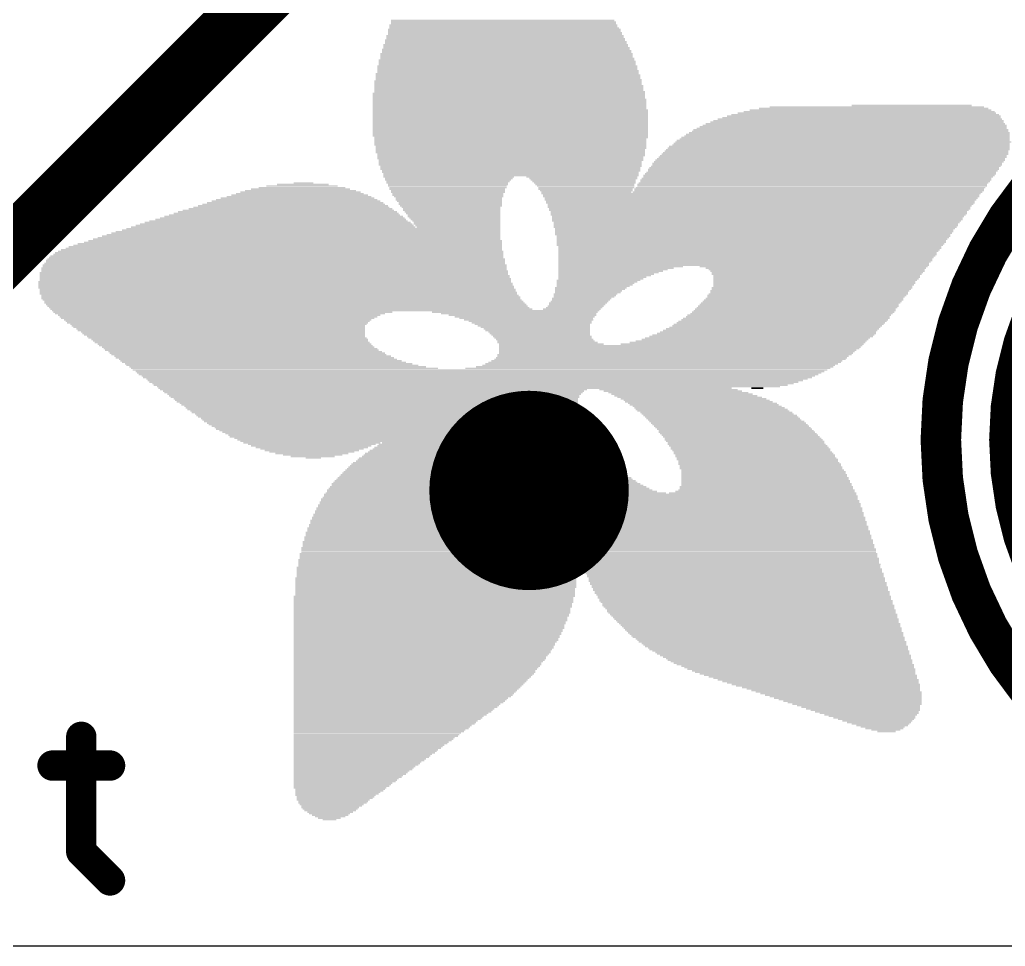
# Model space of a CAD drawing. Extents: x -0.1 to 38.3, y -0.1 to 25.5.
# Drawn here: x 28.943 to 33.883, y 0 to 4.647 of the extents above; entities that cross this region are included whole.
import ezdxf

# ---------------------------------------------------------------- set-up
doc = ezdxf.new("R2010")
doc.units = 0
for name, color, linetype in [('1', 12, 'CONTINUOUS'), ('16', 132, 'CONTINUOUS'), ('17', 110, 'CONTINUOUS'), ('20', 53, 'CONTINUOUS'), ('21', 40, 'CONTINUOUS'), ('22', 6, 'CONTINUOUS'), ('23', 53, 'CONTINUOUS')]:
    doc.layers.add(name, color=color, linetype=linetype)

# ---------------------------------------------------------------- blocks, each defined once
blk = doc.blocks.new('PIE')
at = {"const_width": 0.5}
blk.add_lwpolyline([(0, -0.25, 1), (0, 0.25, 1), (0, -0.25)], format="xyb", dxfattribs=at)
blk = doc.blocks.new('RECT')
blk.add_solid([(-0.5, -0.5), (0.5, -0.5), (-0.5, 0.5), (0.5, 0.5)])
blk = doc.blocks.new('ROUNDP')
at = {"const_width": 0.5}
blk.add_lwpolyline([(0, -0.25, 1), (0, 0.25, 1), (0, -0.25)], format="xyb", dxfattribs=at)

msp = doc.modelspace()

# ---------------------------------------------------------------- linework, layer by layer
at = {"layer": '16', "const_width": 0.3048}
msp.add_lwpolyline([(31.877, 6.477), (27.94, 2.54)], dxfattribs=at)
at = {"layer": '20'}
msp.add_line((35.56, 0), (2.54, 0), dxfattribs=at)
at = {"layer": '21'}
for points, const_width in [([(35.56, 0.54, 1), (35.56, 4.54, 1), (35.56, 0.54)], 0.2032), ([(29.2898, 1.0505, 1), (29.2136, 1.0505)], 0.0762), ([(29.1076, 0.9445, 1), (29.1076, 0.8683)], 0.0762), ([(29.3958, 0.8683, 1), (29.3958, 0.9445)], 0.0762), ([(29.2786, 0.5012, 1), (29.2248, 0.4473)], 0.0762), ([(29.2136, 0.4743, 1), (29.2898, 0.4743)], 0.0762), ([(29.3688, 0.3033, 1), (29.4227, 0.3571)], 0.0762)]:
    msp.add_lwpolyline(points, format="xyb", dxfattribs=dict(at, const_width=const_width))
at = {"layer": '21', "const_width": 0.1524}
for points in [[(29.2517, 1.0505), (29.2517, 0.4743)], [(29.1076, 0.9064), (29.3958, 0.9064)], [(29.2517, 0.4743), (29.3958, 0.3302)]]:
    msp.add_lwpolyline(points, dxfattribs=at)
at = {"layer": '23'}
msp.add_point((31.496, 2.286), dxfattribs=at)

# ---------------------------------------------------------------- block references
at = {"layer": '1'}
msp.add_blockref('PIE', (31.496, 2.286), dxfattribs=at)
at = {"layer": '17', "xscale": 3.516, "yscale": 3.516}
msp.add_blockref('ROUNDP', (35.56, 2.54), dxfattribs=at)
msp.add_blockref('ROUNDP', (35.56, 2.54), dxfattribs=at)
at = {"layer": '22', "rotation": 180}
for p, xscale, yscale in [((31.3639, 4.6431), 1.1202, 0.0076), ((31.3716, 4.5974), 1.1659, 0.0076), ((31.3677, 4.6203), 1.143, 0.0076), ((31.3677, 4.6127), 1.143, 0.0077), ((31.3715, 4.605), 1.1506, 0.0076), ((31.3677, 4.6355), 1.1278, 0.0076), ((31.3677, 4.6279), 1.1278, 0.0076), ((31.3754, 4.5441), 1.2039, 0.0076), ((31.3754, 4.5669), 1.1887, 0.0076), ((31.3754, 4.5593), 1.1887, 0.0076), ((31.3792, 4.5517), 1.1963, 0.0076), ((31.3716, 4.5898), 1.1659, 0.0076), ((31.3754, 4.5822), 1.1735, 0.0076), ((31.3754, 4.5746), 1.1735, 0.0077), ((31.3792, 4.4984), 1.2421, 0.0077), ((31.3792, 4.5212), 1.2269, 0.0076), ((31.3792, 4.5136), 1.2269, 0.0076), ((31.383, 4.506), 1.2345, 0.0076), ((31.3792, 4.5365), 1.2115, 0.0077), ((31.3792, 4.5288), 1.2115, 0.0076), ((31.383, 4.445), 1.2801, 0.0076), ((31.383, 4.4755), 1.2649, 0.0076), ((31.383, 4.4679), 1.2649, 0.0076), ((31.383, 4.4603), 1.2649, 0.0077), ((31.3868, 4.4526), 1.2725, 0.0076), ((31.383, 4.4907), 1.2497, 0.0076), ((31.383, 4.4831), 1.2497, 0.0076), ((31.3868, 4.4145), 1.303, 0.0076), ((31.3868, 4.4069), 1.303, 0.0076), ((31.3868, 4.3993), 1.303, 0.0076), ((31.3868, 4.4374), 1.2878, 0.0076), ((31.3868, 4.4298), 1.2878, 0.0076), ((31.3868, 4.4222), 1.2878, 0.0077), ((31.3868, 4.3764), 1.3183, 0.0076), ((31.3906, 4.3688), 1.3259, 0.0076), ((31.3906, 4.3612), 1.3259, 0.0076), ((31.3906, 4.3536), 1.3259, 0.0076), ((31.3944, 4.346), 1.3335, 0.0077), ((31.3906, 4.3917), 1.3106, 0.0076), ((31.3906, 4.3841), 1.3106, 0.0077), ((31.3944, 4.3155), 1.3488, 0.0076), ((31.3944, 4.3079), 1.3488, 0.0077), ((31.3944, 4.3002), 1.3488, 0.0076), ((31.3906, 4.3383), 1.3411, 0.0076), ((31.3906, 4.3307), 1.3411, 0.0076), ((31.3906, 4.3231), 1.3411, 0.0076), ((31.3944, 4.2774), 1.364, 0.0076), ((31.3944, 4.2698), 1.364, 0.0077), ((31.3944, 4.2621), 1.364, 0.0076), ((31.3944, 4.2545), 1.364, 0.0076), ((31.3982, 4.2469), 1.3716, 0.0076), ((31.3944, 4.2926), 1.3488, 0.0076), ((31.3982, 4.285), 1.3564, 0.0076), ((31.3982, 4.2393), 1.3716, 0.0076), ((31.3982, 4.2317), 1.3716, 0.0077), ((31.3982, 4.224), 1.3716, 0.0076), ((31.3982, 4.2164), 1.3716, 0.0076), ((31.3982, 4.2088), 1.3716, 0.0076), ((31.3982, 4.2012), 1.3716, 0.0076), ((33.2232, 4.2012), 1.1506, 0.0076), ((33.2384, 4.2088), 1.0744, 0.0076), ((33.4137, 4.2164), 0.602, 0.0076), ((31.402, 4.1936), 1.3792, 0.0077), ((31.402, 4.1859), 1.3792, 0.0076), ((31.402, 4.1783), 1.3792, 0.0076), ((31.402, 4.1707), 1.3792, 0.0076), ((31.402, 4.1631), 1.3792, 0.0076), ((31.402, 4.1555), 1.3792, 0.0077), ((31.402, 4.1478), 1.3792, 0.0076), ((33.1546, 4.1478), 1.425, 0.0076), ((33.1623, 4.1555), 1.3945, 0.0077), ((33.1737, 4.1631), 1.3716, 0.0076), ((33.1812, 4.1707), 1.3411, 0.0076), ((33.1889, 4.1783), 1.2954, 0.0076), ((33.2004, 4.1859), 1.2573, 0.0076), ((33.208, 4.1936), 1.2115, 0.0077), ((31.402, 4.1402), 1.3792, 0.0076), ((31.402, 4.1326), 1.3792, 0.0076), ((31.402, 4.125), 1.3792, 0.0076), ((31.402, 4.1174), 1.3792, 0.0077), ((31.402, 4.1097), 1.3792, 0.0076), ((31.402, 4.1021), 1.3792, 0.0076), ((33.1127, 4.1021), 1.5544, 0.0076), ((33.1203, 4.1097), 1.5392, 0.0076), ((33.1279, 4.1174), 1.524, 0.0077), ((33.1318, 4.125), 1.5011, 0.0076), ((33.1394, 4.1326), 1.4707, 0.0076), ((33.147, 4.1402), 1.4554, 0.0076), ((31.402, 4.0945), 1.3792, 0.0076), ((31.402, 4.0869), 1.3792, 0.0076), ((31.402, 4.0793), 1.3792, 0.0077), ((31.402, 4.0716), 1.3792, 0.0076), ((31.402, 4.064), 1.3792, 0.0076), ((31.4058, 4.0564), 1.3716, 0.0076), ((31.402, 4.0488), 1.364, 0.0076), ((33.0784, 4.0488), 1.6536, 0.0076), ((33.0823, 4.0564), 1.6459, 0.0076), ((33.0898, 4.064), 1.6307, 0.0076), ((33.0937, 4.0716), 1.6231, 0.0076), ((33.1013, 4.0793), 1.6078, 0.0077), ((33.1051, 4.0869), 1.585, 0.0076), ((33.1089, 4.0945), 1.5774, 0.0076), ((31.402, 4.0412), 1.364, 0.0077), ((31.402, 4.0335), 1.364, 0.0076), ((31.402, 4.0259), 1.364, 0.0076), ((31.402, 4.0183), 1.364, 0.0076), ((31.4058, 4.0107), 1.3564, 0.0076), ((31.4058, 4.003), 1.3564, 0.0077), ((33.048, 4.003), 1.7145, 0.0077), ((33.0517, 4.0107), 1.7069, 0.0076), ((33.0594, 4.0183), 1.6917, 0.0076), ((33.0632, 4.0259), 1.684, 0.0076), ((33.0708, 4.0335), 1.684, 0.0076), ((33.0708, 4.0412), 1.6688, 0.0077), ((31.402, 3.9954), 1.3488, 0.0076), ((31.402, 3.9878), 1.3488, 0.0076), ((31.402, 3.9802), 1.3488, 0.0076), ((31.4059, 3.9726), 1.3411, 0.0076), ((31.4059, 3.9649), 1.3411, 0.0077), ((31.4021, 3.9573), 1.3335, 0.0076), ((31.4021, 3.9497), 1.3335, 0.0076), ((33.0098, 3.9497), 1.745, 0.0076), ((33.0175, 3.9573), 1.7449, 0.0076), ((33.0213, 3.9649), 1.7373, 0.0077), ((33.0289, 3.9726), 1.7374, 0.0076), ((33.0327, 3.9802), 1.7298, 0.0076), ((33.0365, 3.9878), 1.7222, 0.0076), ((33.0442, 3.9954), 1.7221, 0.0076), ((31.402, 3.9345), 1.3182, 0.0076), ((31.402, 3.9269), 1.3182, 0.0077), ((31.402, 3.9192), 1.3182, 0.0076), ((31.4059, 3.9421), 1.3259, 0.0076), ((31.4058, 3.9116), 1.3106, 0.0076), ((31.402, 3.904), 1.303, 0.0076), ((32.9755, 3.904), 1.7526, 0.0076), ((32.9832, 3.9116), 1.7526, 0.0076), ((32.9908, 3.9269), 1.7526, 0.0077), ((32.9908, 3.9192), 1.7526, 0.0076), ((32.9984, 3.9345), 1.7526, 0.0076), ((33.006, 3.9421), 1.7526, 0.0076), ((31.402, 3.8964), 1.303, 0.0076), ((31.4058, 3.8888), 1.2954, 0.0077), ((31.402, 3.8811), 1.2878, 0.0076), ((31.4058, 3.8735), 1.2802, 0.0076), ((31.4058, 3.8659), 1.2802, 0.0076), ((31.0934, 3.8583), 0.6554, 0.0076), ((31.0934, 3.8507), 0.64, 0.0077), ((31.7602, 3.8583), 0.5563, 0.0076), ((31.7678, 3.8507), 0.541, 0.0077), ((32.9374, 3.8507), 1.7526, 0.0077), ((32.9489, 3.8659), 1.7602, 0.0076), ((32.9451, 3.8583), 1.7526, 0.0076), ((32.9565, 3.8735), 1.7602, 0.0076), ((32.9603, 3.8811), 1.7526, 0.0076), ((32.9717, 3.8964), 1.7602, 0.0076), ((32.9679, 3.8888), 1.7526, 0.0077), ((30.3581, 3.8049), 0.4343, 0.0076), ((30.3581, 3.8126), 0.3581, 0.0077), ((30.3619, 3.8202), 0.2591, 0.0076), ((30.3657, 3.8278), 0.099, 0.0076), ((31.0896, 3.843), 0.6324, 0.0076), ((31.0896, 3.8354), 0.6172, 0.0076), ((31.0858, 3.8278), 0.6096, 0.0076), ((31.0896, 3.8202), 0.602, 0.0076), ((31.0858, 3.8126), 0.5944, 0.0077), ((31.0896, 3.8049), 0.5868, 0.0076), ((31.7678, 3.843), 0.5258, 0.0076), ((31.7716, 3.8354), 0.5182, 0.0076), ((31.7754, 3.8278), 0.5106, 0.0076), ((31.7754, 3.8202), 0.4953, 0.0076), ((31.7792, 3.8126), 0.4876, 0.0077), ((31.783, 3.8049), 0.48, 0.0076), ((32.907, 3.8049), 1.7526, 0.0076), ((32.9146, 3.8202), 1.7526, 0.0076), ((32.9146, 3.8126), 1.7526, 0.0077), ((32.9222, 3.8278), 1.7526, 0.0076), ((32.9336, 3.843), 1.7602, 0.0076), ((32.9298, 3.8354), 1.7526, 0.0076), ((30.3352, 3.7516), 0.7696, 0.0076), ((30.3429, 3.7592), 0.7239, 0.0076), ((30.3466, 3.7668), 0.6858, 0.0076), ((30.3467, 3.7745), 0.6401, 0.0077), ((30.3505, 3.7821), 0.6019, 0.0076), ((30.3505, 3.7897), 0.5563, 0.0076), ((30.3505, 3.7973), 0.4953, 0.0076), ((31.0858, 3.7973), 0.5791, 0.0076), ((31.0896, 3.7897), 0.5715, 0.0076), ((31.0896, 3.7821), 0.5715, 0.0076), ((31.0896, 3.7745), 0.5562, 0.0077), ((31.0896, 3.7668), 0.5562, 0.0076), ((31.0934, 3.7592), 0.5486, 0.0076), ((31.0934, 3.7516), 0.5334, 0.0076), ((31.7792, 3.7973), 0.4724, 0.0076), ((31.783, 3.7897), 0.4648, 0.0076), ((31.783, 3.7821), 0.4496, 0.0076), ((32.6593, 3.7745), 2.2022, 0.0077), ((32.6593, 3.7668), 2.187, 0.0076), ((32.6593, 3.7592), 2.187, 0.0076), ((32.6594, 3.7516), 2.1717, 0.0076), ((32.8917, 3.7821), 1.7526, 0.0076), ((32.8993, 3.7973), 1.7526, 0.0076), ((32.8993, 3.7897), 1.7526, 0.0076), ((30.3047, 3.7059), 0.983, 0.0076), ((30.3124, 3.7135), 0.9525, 0.0076), ((30.3162, 3.7211), 0.9144, 0.0076), ((30.3238, 3.7287), 0.8839, 0.0076), ((30.3276, 3.7364), 0.8458, 0.0077), ((30.3314, 3.744), 0.8078, 0.0076), ((31.0934, 3.744), 0.5334, 0.0076), ((31.0972, 3.7364), 0.5258, 0.0077), ((31.101, 3.7287), 0.5182, 0.0076), ((31.101, 3.7211), 0.5182, 0.0076), ((31.1049, 3.7135), 0.5105, 0.0076), ((31.1049, 3.7059), 0.4953, 0.0076), ((32.6555, 3.744), 2.164, 0.0076), ((32.6555, 3.7364), 2.1488, 0.0077), ((32.6555, 3.7287), 2.1488, 0.0076), ((32.6555, 3.7211), 2.1336, 0.0076), ((32.6517, 3.7135), 2.126, 0.0076), ((32.6479, 3.7059), 2.1184, 0.0076), ((30.259, 3.6525), 1.2268, 0.0076), ((30.2667, 3.6602), 1.1963, 0.0077), ((30.2705, 3.6678), 1.1583, 0.0076), ((30.2781, 3.6754), 1.1277, 0.0076), ((30.2857, 3.683), 1.0973, 0.0076), ((30.2895, 3.6906), 1.0592, 0.0076), ((30.301, 3.6983), 1.0211, 0.0077), ((31.1087, 3.6983), 0.4877, 0.0077), ((31.1087, 3.6906), 0.4877, 0.0076), ((31.1125, 3.683), 0.4801, 0.0076), ((31.1163, 3.6754), 0.4725, 0.0076), ((31.1201, 3.6678), 0.4648, 0.0076), ((31.1201, 3.6602), 0.4648, 0.0077), ((31.1239, 3.6525), 0.4572, 0.0076), ((32.6478, 3.6906), 2.1031, 0.0076), ((32.6517, 3.6983), 2.1108, 0.0077), ((32.6478, 3.683), 2.0879, 0.0076), ((32.6478, 3.6754), 2.0879, 0.0076), ((32.6441, 3.6678), 2.0803, 0.0076), ((32.6441, 3.6602), 2.065, 0.0077), ((32.6403, 3.6525), 2.0574, 0.0076), ((30.2133, 3.6068), 1.425, 0.0076), ((30.2209, 3.6144), 1.3944, 0.0076), ((30.2285, 3.6221), 1.364, 0.0077), ((30.2362, 3.6297), 1.3335, 0.0076), ((30.24, 3.6373), 1.2954, 0.0076), ((30.2514, 3.6449), 1.2573, 0.0076), ((31.1277, 3.6449), 0.4496, 0.0076), ((31.1315, 3.6373), 0.442, 0.0076), ((31.1353, 3.6297), 0.4344, 0.0076), ((31.1353, 3.6221), 0.4344, 0.0077), ((31.1392, 3.6144), 0.4267, 0.0076), ((31.143, 3.6068), 0.4191, 0.0076), ((32.6403, 3.6449), 2.0574, 0.0076), ((32.6365, 3.6373), 2.0497, 0.0076), ((32.6326, 3.6221), 2.0269, 0.0077), ((32.6326, 3.6144), 2.0269, 0.0076), ((32.6288, 3.6068), 2.0193, 0.0076), ((32.6365, 3.6297), 2.0345, 0.0076), ((30.3429, 3.5535), 2.0193, 0.0076), ((30.3543, 3.5611), 1.9965, 0.0076), ((30.3657, 3.5687), 1.9736, 0.0076), ((30.3772, 3.5763), 1.9507, 0.0076), ((30.3886, 3.584), 1.9279, 0.0077), ((30.4038, 3.5916), 1.8974, 0.0076), ((30.4153, 3.5992), 1.8745, 0.0076), ((32.6288, 3.5992), 2.0041, 0.0076), ((32.625, 3.5916), 1.9964, 0.0076), ((32.625, 3.584), 1.9964, 0.0077), ((32.6212, 3.5763), 1.9888, 0.0076), ((32.6174, 3.5687), 1.9812, 0.0076), ((32.6212, 3.5611), 1.9736, 0.0076), ((32.6174, 3.5535), 1.966, 0.0076), ((30.2743, 3.5078), 2.1717, 0.0077), ((30.2857, 3.5154), 2.1488, 0.0076), ((30.2971, 3.523), 2.126, 0.0076), ((30.3124, 3.5306), 2.0955, 0.0076), ((30.3238, 3.5382), 2.0726, 0.0076), ((30.3314, 3.5459), 2.0422, 0.0077), ((32.6097, 3.5382), 1.9507, 0.0076), ((32.6097, 3.5306), 1.9507, 0.0076), ((32.6059, 3.523), 1.9431, 0.0076), ((32.6136, 3.5459), 1.9584, 0.0077), ((32.6022, 3.5154), 1.9355, 0.0076), ((32.6022, 3.5078), 1.9203, 0.0077), ((30.2285, 3.4544), 2.2784, 0.0076), ((30.2324, 3.462), 2.2707, 0.0076), ((30.24, 3.4697), 2.2555, 0.0077), ((30.2438, 3.4773), 2.2479, 0.0076), ((30.2514, 3.4849), 2.2326, 0.0076), ((30.2552, 3.4925), 2.2098, 0.0076), ((30.2667, 3.5001), 2.1869, 0.0076), ((32.5984, 3.4925), 1.9127, 0.0076), ((32.5945, 3.4849), 1.905, 0.0076), ((32.5907, 3.4773), 1.8974, 0.0076), ((32.5907, 3.4697), 1.8974, 0.0077), ((32.5869, 3.462), 1.8898, 0.0076), ((32.5831, 3.4544), 1.8822, 0.0076), ((32.6022, 3.5001), 1.9203, 0.0076), ((30.221, 3.4163), 2.3241, 0.0076), ((30.221, 3.4087), 2.3241, 0.0076), ((30.2209, 3.4239), 2.3088, 0.0076), ((30.2247, 3.4392), 2.3012, 0.0076), ((30.2247, 3.4316), 2.3012, 0.0077), ((30.2285, 3.4468), 2.2936, 0.0076), ((32.5716, 3.4239), 1.8593, 0.0076), ((32.5716, 3.4163), 1.8593, 0.0076), ((32.5793, 3.4468), 1.8746, 0.0076), ((32.5793, 3.4392), 1.8746, 0.0076), ((32.5755, 3.4316), 1.8669, 0.0077), ((31.9545, 3.4087), 0.6249, 0.0076), ((32.9222, 3.4087), 1.143, 0.0076), ((30.2171, 3.3782), 2.347, 0.0076), ((30.2171, 3.3706), 2.347, 0.0076), ((30.2209, 3.363), 2.3546, 0.0076), ((30.2209, 3.3554), 2.3546, 0.0077), ((30.2171, 3.4011), 2.3318, 0.0076), ((30.2171, 3.3935), 2.3318, 0.0077), ((30.2209, 3.3858), 2.3394, 0.0076), ((31.9316, 3.4011), 0.5792, 0.0076), ((31.9049, 3.3858), 0.5258, 0.0076), ((31.8935, 3.3782), 0.503, 0.0076), ((31.863, 3.3554), 0.442, 0.0077), ((31.9164, 3.3935), 0.5487, 0.0077), ((31.8821, 3.3706), 0.4801, 0.0076), ((31.8745, 3.363), 0.4649, 0.0076), ((32.9337, 3.4011), 1.1049, 0.0076), ((32.9374, 3.3935), 1.0821, 0.0077), ((32.9413, 3.3858), 1.0745, 0.0076), ((32.9374, 3.3706), 1.0515, 0.0076), ((32.9413, 3.3782), 1.0591, 0.0076), ((32.9374, 3.363), 1.0363, 0.0076), ((32.9374, 3.3554), 1.0363, 0.0077), ((30.2209, 3.3325), 2.3698, 0.0076), ((30.2247, 3.3249), 2.3774, 0.0076), ((30.2247, 3.3173), 2.3774, 0.0077), ((30.2286, 3.3096), 2.3851, 0.0076), ((30.2247, 3.3477), 2.3622, 0.0076), ((30.2247, 3.3401), 2.3622, 0.0076), ((31.8287, 3.3249), 0.3886, 0.0076), ((31.8249, 3.3173), 0.381, 0.0077), ((31.8173, 3.3096), 0.3658, 0.0076), ((31.844, 3.3401), 0.4191, 0.0076), ((31.8364, 3.3325), 0.4039, 0.0076), ((31.8554, 3.3477), 0.4268, 0.0076), ((32.926, 3.3325), 1.0134, 0.0076), ((32.926, 3.3249), 1.0134, 0.0076), ((32.9222, 3.3173), 1.0058, 0.0077), ((32.9184, 3.3096), 0.9982, 0.0076), ((32.9337, 3.3477), 1.0287, 0.0076), ((32.9299, 3.3401), 1.0211, 0.0076), ((30.2286, 3.302), 2.3851, 0.0076), ((30.2362, 3.2944), 2.3851, 0.0076), ((30.2362, 3.2868), 2.3851, 0.0076), ((30.24, 3.2792), 2.3927, 0.0077), ((30.24, 3.2715), 2.3927, 0.0076), ((30.2476, 3.2639), 2.3927, 0.0076), ((31.7792, 3.2715), 0.32, 0.0076), ((31.7754, 3.2639), 0.3124, 0.0076), ((31.8059, 3.302), 0.3581, 0.0076), ((31.8021, 3.2944), 0.3505, 0.0076), ((31.7945, 3.2868), 0.3353, 0.0076), ((31.7907, 3.2792), 0.3277, 0.0077), ((32.8879, 3.2639), 0.9982, 0.0076), ((32.8955, 3.2715), 0.9982, 0.0076), ((32.9032, 3.2868), 0.9983, 0.0076), ((32.8993, 3.2792), 0.9906, 0.0077), ((32.9146, 3.302), 1.0058, 0.0076), ((32.9108, 3.2944), 0.9982, 0.0076), ((30.2514, 3.2563), 2.4003, 0.0076), ((30.2514, 3.2487), 2.4003, 0.0076), ((30.2591, 3.241), 2.4003, 0.0077), ((30.2667, 3.2334), 2.4003, 0.0076), ((30.2705, 3.2258), 2.4079, 0.0076), ((30.2781, 3.2182), 2.4079, 0.0076), ((30.2857, 3.2106), 2.4079, 0.0076), ((31.7297, 3.2106), 0.2819, 0.0076), ((31.7411, 3.2258), 0.2896, 0.0076), ((31.7373, 3.2182), 0.282, 0.0076), ((31.7487, 3.2334), 0.2896, 0.0076), ((31.7602, 3.2487), 0.2971, 0.0076), ((31.7564, 3.241), 0.2895, 0.0077), ((31.7716, 3.2563), 0.3048, 0.0076), ((32.846, 3.2106), 1.0058, 0.0076), ((32.8498, 3.2182), 0.9982, 0.0076), ((32.8574, 3.2258), 0.9982, 0.0076), ((32.8651, 3.2334), 0.9983, 0.0076), ((32.8727, 3.241), 0.9982, 0.0077), ((32.8765, 3.2487), 0.9906, 0.0076), ((32.8841, 3.2563), 0.9906, 0.0076), ((30.2933, 3.2029), 2.408, 0.0077), ((30.3048, 3.1953), 2.4155, 0.0076), ((30.4762, 3.1877), 2.7432, 0.0076), ((29.9619, 3.1801), 1.6993, 0.0076), ((29.9466, 3.1725), 1.6536, 0.0076), ((29.9428, 3.1648), 1.6154, 0.0077), ((31.4249, 3.1801), 0.8306, 0.0076), ((31.4439, 3.1725), 0.7772, 0.0076), ((31.463, 3.1648), 0.7391, 0.0077), ((31.7106, 3.1953), 0.2896, 0.0076), ((31.7221, 3.2029), 0.2819, 0.0077), ((32.8002, 3.1648), 1.0211, 0.0077), ((32.8117, 3.1725), 1.0134, 0.0076), ((32.8194, 3.1801), 1.0135, 0.0076), ((32.827, 3.1877), 1.0135, 0.0076), ((32.8308, 3.1953), 1.0059, 0.0076), ((32.8384, 3.2029), 1.0058, 0.0077), ((29.939, 3.1572), 1.5926, 0.0076), ((29.9352, 3.1496), 1.5697, 0.0076), ((29.9352, 3.142), 1.5393, 0.0076), ((29.9352, 3.1344), 1.524, 0.0076), ((29.9352, 3.1268), 1.5087, 0.0077), ((29.939, 3.1191), 1.4859, 0.0076), ((29.939, 3.1115), 1.4707, 0.0076), ((31.4744, 3.1572), 0.701, 0.0076), ((31.482, 3.1496), 0.6706, 0.0076), ((31.4935, 3.142), 0.6477, 0.0076), ((31.5011, 3.1344), 0.6172, 0.0076), ((31.5087, 3.1268), 0.602, 0.0077), ((31.5125, 3.1191), 0.5792, 0.0076), ((31.5202, 3.1115), 0.5639, 0.0076), ((32.7393, 3.1115), 1.0516, 0.0076), ((32.7469, 3.1191), 1.0515, 0.0076), ((32.7584, 3.1268), 1.0439, 0.0077), ((32.766, 3.1344), 1.044, 0.0076), ((32.7775, 3.142), 1.0363, 0.0076), ((32.785, 3.1496), 1.0363, 0.0076), ((32.7927, 3.1572), 1.0211, 0.0076), ((29.9428, 3.1039), 1.463, 0.0076), ((29.9504, 3.0963), 1.4478, 0.0076), ((29.9542, 3.0887), 1.4402, 0.0077), ((29.9619, 3.081), 1.4249, 0.0076), ((29.9657, 3.0734), 1.4173, 0.0076), ((29.9695, 3.0658), 1.4097, 0.0076), ((31.5278, 3.1039), 0.5487, 0.0076), ((31.5354, 3.0963), 0.5334, 0.0076), ((31.5392, 3.0887), 0.5258, 0.0077), ((31.5468, 3.081), 0.5106, 0.0076), ((31.5506, 3.0734), 0.503, 0.0076), ((31.5545, 3.0658), 0.4953, 0.0076), ((32.6707, 3.0658), 1.1125, 0.0076), ((32.6859, 3.0734), 1.0973, 0.0076), ((32.6936, 3.081), 1.082, 0.0076), ((32.705, 3.0887), 1.0744, 0.0077), ((32.7165, 3.0963), 1.0668, 0.0076), ((32.7279, 3.1039), 1.0592, 0.0076), ((29.9771, 3.0582), 1.3945, 0.0076), ((29.9847, 3.0506), 1.3944, 0.0077), ((29.9961, 3.0429), 1.3868, 0.0076), ((29.9999, 3.0353), 1.3792, 0.0076), ((30.0076, 3.0277), 1.3793, 0.0076), ((30.019, 3.0201), 1.3716, 0.0076), ((30.0266, 3.0125), 1.3716, 0.0077), ((31.5621, 3.0582), 0.4953, 0.0076), ((31.5659, 3.0506), 0.4877, 0.0077), ((31.5735, 3.0429), 0.4877, 0.0076), ((31.5887, 3.0277), 0.503, 0.0076), ((31.5811, 3.0353), 0.4877, 0.0076), ((32.2555, 3.0125), 1.8211, 0.0077), ((31.6078, 3.0201), 0.5257, 0.0076), ((32.5641, 3.0201), 1.2192, 0.0076), ((32.5907, 3.0277), 1.1811, 0.0076), ((32.6098, 3.0353), 1.1582, 0.0076), ((32.6288, 3.0429), 1.1354, 0.0076), ((32.6403, 3.0506), 1.1277, 0.0077), ((32.6593, 3.0582), 1.1202, 0.0076), ((30.038, 3.0048), 1.364, 0.0076), ((30.0495, 2.9972), 1.3716, 0.0076), ((30.0571, 2.9896), 1.3716, 0.0076), ((30.0723, 2.982), 1.3716, 0.0076), ((30.0838, 2.9744), 1.3793, 0.0077), ((30.0914, 2.9667), 1.3792, 0.0076), ((32.2249, 2.9667), 1.7755, 0.0076), ((32.2478, 2.9972), 1.8059, 0.0076), ((32.2403, 2.9896), 1.7907, 0.0076), ((32.2364, 2.982), 1.783, 0.0076), ((32.2326, 2.9744), 1.7754, 0.0077), ((32.2517, 3.0048), 1.8135, 0.0076), ((30.1104, 2.9591), 1.3868, 0.0076), ((30.1219, 2.9515), 1.3945, 0.0076), ((30.1371, 2.9439), 1.3944, 0.0076), ((30.1524, 2.9363), 1.4097, 0.0077), ((30.1676, 2.9286), 1.4249, 0.0076), ((30.1904, 2.921), 1.4402, 0.0076), ((30.2095, 2.9134), 1.463, 0.0076), ((32.145, 2.9134), 1.7679, 0.0076), ((32.1602, 2.921), 1.7678, 0.0076), ((32.1755, 2.9286), 1.7679, 0.0076), ((32.1869, 2.9363), 1.7602, 0.0077), ((32.2021, 2.9439), 1.7602, 0.0076), ((32.2097, 2.9515), 1.7602, 0.0076), ((32.2174, 2.9591), 1.7603, 0.0076), ((30.2362, 2.9058), 1.4859, 0.0076), ((30.2705, 2.8982), 1.5393, 0.0077), ((31.2496, 2.8905), 3.4824, 0.0076), ((31.2496, 2.8829), 3.4518, 0.0076), ((31.2458, 2.8753), 3.429, 0.0076), ((31.242, 2.8677), 3.4062, 0.0076), ((32.0916, 2.8982), 1.8288, 0.0077), ((32.126, 2.9058), 1.7907, 0.0076), ((31.242, 2.8601), 3.3756, 0.0077), ((31.2382, 2.8524), 3.3528, 0.0076), ((31.2344, 2.8448), 3.3147, 0.0076), ((31.2268, 2.8372), 3.2843, 0.0076), ((31.2192, 2.8296), 3.2537, 0.0076), ((31.2153, 2.822), 3.2156, 0.0077), ((31.2039, 2.8143), 3.1776, 0.0076), ((31.1925, 2.8067), 3.1242, 0.0076), ((31.0744, 2.7991), 2.8727, 0.0076), ((30.7162, 2.7915), 2.1412, 0.0076), ((30.7162, 2.7839), 2.1108, 0.0077), ((30.7163, 2.7762), 2.0955, 0.0076), ((30.72, 2.7686), 2.0726, 0.0076), ((32.1945, 2.7915), 0.6934, 0.0076), ((32.2174, 2.7839), 0.6935, 0.0077), ((32.244, 2.7762), 0.701, 0.0076), ((32.263, 2.7686), 0.7087, 0.0076), ((32.6403, 2.7991), 0.0609, 0.0076), ((30.72, 2.761), 2.0574, 0.0076), ((30.7238, 2.7534), 2.0498, 0.0076), ((30.7277, 2.7458), 2.0269, 0.0077), ((30.7315, 2.7381), 2.0193, 0.0076), ((30.5714, 2.7305), 1.684, 0.0076), ((30.5715, 2.7229), 1.6535, 0.0076), ((30.5677, 2.7153), 1.6307, 0.0076), ((31.6078, 2.7305), 0.2667, 0.0076), ((31.6154, 2.7229), 0.2515, 0.0076), ((31.6192, 2.7153), 0.2438, 0.0076), ((32.2822, 2.761), 0.7163, 0.0076), ((32.3011, 2.7534), 0.7239, 0.0076), ((32.3203, 2.7458), 0.7315, 0.0077), ((32.3355, 2.7381), 0.7315, 0.0076), ((32.3469, 2.7305), 0.7392, 0.0076), ((32.3659, 2.7229), 0.7467, 0.0076), ((32.3736, 2.7153), 0.7467, 0.0076), ((30.5714, 2.7077), 1.6078, 0.0077), ((30.5676, 2.7), 1.585, 0.0076), ((30.5677, 2.6924), 1.5697, 0.0076), ((30.5715, 2.6848), 1.5469, 0.0076), ((30.5714, 2.6772), 1.5316, 0.0076), ((30.5753, 2.6696), 1.5087, 0.0077), ((31.623, 2.7077), 0.2362, 0.0077), ((31.623, 2.7), 0.2362, 0.0076), ((31.6268, 2.6924), 0.2286, 0.0076), ((31.6306, 2.6848), 0.2362, 0.0076), ((31.6306, 2.6772), 0.2362, 0.0076), ((31.6306, 2.6696), 0.2362, 0.0077), ((32.3888, 2.7077), 0.7468, 0.0077), ((32.4002, 2.7), 0.7544, 0.0076), ((32.4117, 2.6924), 0.762, 0.0076), ((32.4193, 2.6848), 0.762, 0.0076), ((32.4345, 2.6772), 0.762, 0.0076), ((32.4421, 2.6696), 0.762, 0.0077), ((30.5753, 2.6619), 1.4935, 0.0076), ((30.5753, 2.6543), 1.4783, 0.0076), ((30.5791, 2.6467), 1.4555, 0.0076), ((30.5791, 2.6391), 1.4401, 0.0076), ((30.5791, 2.6315), 1.4249, 0.0077), ((30.5829, 2.6238), 1.4021, 0.0076), ((30.5829, 2.6162), 1.3869, 0.0076), ((31.6344, 2.6619), 0.2286, 0.0076), ((31.6382, 2.6543), 0.2362, 0.0076), ((31.6382, 2.6467), 0.2362, 0.0076), ((31.6421, 2.6391), 0.2439, 0.0076), ((31.6421, 2.6315), 0.2439, 0.0077), ((31.6459, 2.6238), 0.2515, 0.0076), ((31.6459, 2.6162), 0.2515, 0.0076), ((32.4536, 2.6619), 0.7696, 0.0076), ((32.4612, 2.6543), 0.7696, 0.0076), ((32.4688, 2.6467), 0.7696, 0.0076), ((32.4764, 2.6391), 0.7696, 0.0076), ((32.4879, 2.6315), 0.7773, 0.0077), ((32.4955, 2.6238), 0.7772, 0.0076), ((32.5031, 2.6162), 0.7772, 0.0076), ((30.5905, 2.6086), 1.3716, 0.0076), ((30.5943, 2.601), 1.3488, 0.0076), ((30.5943, 2.5934), 1.3335, 0.0077), ((30.5981, 2.5857), 1.3106, 0.0076), ((30.6057, 2.5781), 1.2954, 0.0076), ((30.6096, 2.5705), 1.2725, 0.0076), ((31.6535, 2.5781), 0.2819, 0.0076), ((31.6535, 2.5705), 0.2819, 0.0076), ((31.6497, 2.6086), 0.2591, 0.0076), ((31.6497, 2.601), 0.2591, 0.0076), ((31.6535, 2.5934), 0.2667, 0.0077), ((31.6535, 2.5857), 0.2667, 0.0076), ((32.5107, 2.6086), 0.7772, 0.0076), ((32.5183, 2.601), 0.7773, 0.0076), ((32.526, 2.5934), 0.7773, 0.0077), ((32.5336, 2.5857), 0.7772, 0.0076), ((32.5374, 2.5781), 0.7848, 0.0076), ((32.545, 2.5705), 0.7848, 0.0076), ((30.6134, 2.5629), 1.2497, 0.0076), ((30.6172, 2.5553), 1.2421, 0.0077), ((30.6248, 2.5476), 1.2116, 0.0076), ((30.6324, 2.54), 1.1964, 0.0076), ((30.6362, 2.5324), 1.1734, 0.0076), ((30.4076, 2.5248), 0.6858, 0.0076), ((30.4076, 2.5171), 0.64, 0.0077), ((30.9791, 2.5171), 0.4724, 0.0077), ((30.9867, 2.5248), 0.4572, 0.0076), ((31.6649, 2.5324), 0.32, 0.0076), ((31.6649, 2.5248), 0.32, 0.0076), ((31.6687, 2.5171), 0.3276, 0.0077), ((31.6573, 2.5629), 0.2896, 0.0076), ((31.6611, 2.5553), 0.2972, 0.0077), ((31.6611, 2.5476), 0.2972, 0.0076), ((31.6649, 2.54), 0.3048, 0.0076), ((32.5526, 2.5629), 0.7849, 0.0076), ((32.5603, 2.5553), 0.7849, 0.0077), ((32.5716, 2.54), 0.7925, 0.0076), ((32.5678, 2.5476), 0.7849, 0.0076), ((32.5793, 2.5324), 0.7924, 0.0076), ((32.5831, 2.5248), 0.7848, 0.0076), ((32.587, 2.5171), 0.7925, 0.0077), ((30.4038, 2.5095), 0.602, 0.0076), ((30.4076, 2.5019), 0.5638, 0.0076), ((30.4076, 2.4943), 0.5182, 0.0076), ((30.4076, 2.4867), 0.4724, 0.0076), ((30.4076, 2.479), 0.4268, 0.0077), ((30.4076, 2.4714), 0.3658, 0.0076), ((30.9334, 2.4714), 0.5182, 0.0076), ((30.941, 2.479), 0.503, 0.0077), ((30.9487, 2.4867), 0.5029, 0.0076), ((30.9563, 2.4943), 0.4877, 0.0076), ((30.9639, 2.5019), 0.4877, 0.0076), ((30.9715, 2.5095), 0.4724, 0.0076), ((31.6763, 2.479), 0.3734, 0.0077), ((31.6801, 2.4714), 0.381, 0.0076), ((31.6726, 2.5019), 0.3505, 0.0076), ((31.6764, 2.4943), 0.3581, 0.0076), ((31.6764, 2.4867), 0.3581, 0.0076), ((31.6726, 2.5095), 0.3353, 0.0076), ((32.5945, 2.5095), 0.7925, 0.0076), ((32.6059, 2.4943), 0.8001, 0.0076), ((32.6022, 2.5019), 0.7925, 0.0076), ((32.6097, 2.4867), 0.7925, 0.0076), ((32.6174, 2.479), 0.7924, 0.0077), ((32.6213, 2.4714), 0.8001, 0.0076), ((30.4114, 2.4638), 0.2972, 0.0076), ((30.4114, 2.4562), 0.221, 0.0076), ((30.4152, 2.4486), 0.0762, 0.0076), ((30.8877, 2.4181), 0.5639, 0.0076), ((30.8915, 2.4257), 0.5563, 0.0076), ((30.8991, 2.4333), 0.541, 0.0076), ((30.9067, 2.4409), 0.541, 0.0077), ((30.9105, 2.4486), 0.5334, 0.0076), ((30.922, 2.4562), 0.5257, 0.0076), ((30.9258, 2.4638), 0.5181, 0.0076), ((31.6954, 2.4181), 0.4572, 0.0076), ((31.6954, 2.4257), 0.442, 0.0076), ((31.6916, 2.4333), 0.4343, 0.0076), ((31.684, 2.4562), 0.4039, 0.0076), ((31.6878, 2.4486), 0.4115, 0.0076), ((31.6916, 2.4409), 0.4191, 0.0077), ((31.684, 2.4638), 0.3887, 0.0076), ((32.6288, 2.4638), 0.8001, 0.0076), ((32.6288, 2.4562), 0.8001, 0.0076), ((32.6365, 2.4486), 0.8001, 0.0076), ((32.6403, 2.4409), 0.8077, 0.0077), ((32.6478, 2.4257), 0.8077, 0.0076), ((32.6517, 2.4181), 0.8154, 0.0076), ((32.6441, 2.4333), 0.8001, 0.0076), ((30.8534, 2.3724), 0.5867, 0.0076), ((30.861, 2.38), 0.5868, 0.0076), ((30.8648, 2.3876), 0.5792, 0.0076), ((30.8687, 2.3952), 0.5715, 0.0076), ((30.8763, 2.4028), 0.5715, 0.0077), ((30.8801, 2.4105), 0.5639, 0.0076), ((31.7106, 2.38), 0.5182, 0.0076), ((31.7144, 2.3724), 0.5258, 0.0076), ((31.6992, 2.4028), 0.48, 0.0077), ((31.703, 2.3952), 0.4876, 0.0076), ((31.7069, 2.3876), 0.4953, 0.0076), ((31.6992, 2.4105), 0.4648, 0.0076), ((32.6555, 2.4105), 0.8078, 0.0076), ((32.6593, 2.4028), 0.8154, 0.0077), ((32.6593, 2.3952), 0.8154, 0.0076), ((32.6707, 2.38), 0.8229, 0.0076), ((32.6707, 2.3724), 0.8229, 0.0076), ((32.6669, 2.3876), 0.8153, 0.0076), ((30.8191, 2.319), 0.6248, 0.0076), ((30.8267, 2.3267), 0.6248, 0.0077), ((30.8305, 2.3343), 0.6172, 0.0076), ((30.8343, 2.3419), 0.6096, 0.0076), ((30.8381, 2.3495), 0.602, 0.0076), ((30.8458, 2.3571), 0.6019, 0.0076), ((30.8496, 2.3647), 0.5943, 0.0077), ((31.7297, 2.3267), 0.6172, 0.0077), ((31.7373, 2.319), 0.6324, 0.0076), ((31.7297, 2.3343), 0.602, 0.0076), ((31.7221, 2.3419), 0.5867, 0.0076), ((31.7221, 2.3495), 0.5715, 0.0076), ((31.7144, 2.3647), 0.541, 0.0077), ((31.7183, 2.3571), 0.5487, 0.0076), ((32.6746, 2.3647), 0.8305, 0.0077), ((32.6746, 2.3571), 0.8305, 0.0076), ((32.6784, 2.3495), 0.8382, 0.0076), ((32.6784, 2.3419), 0.8382, 0.0076), ((32.6822, 2.3343), 0.8458, 0.0076), ((32.6822, 2.3267), 0.8458, 0.0077), ((32.686, 2.319), 0.8534, 0.0076), ((30.8001, 2.2733), 0.6477, 0.0076), ((30.8077, 2.2886), 0.6477, 0.0077), ((30.8077, 2.2809), 0.6477, 0.0076), ((30.8115, 2.2962), 0.6401, 0.0076), ((30.8153, 2.3038), 0.6325, 0.0076), ((30.8191, 2.3114), 0.6248, 0.0076), ((31.7869, 2.2733), 0.7925, 0.0076), ((31.7564, 2.2886), 0.7163, 0.0077), ((31.7678, 2.2809), 0.7391, 0.0076), ((31.7525, 2.2962), 0.6934, 0.0076), ((31.7411, 2.3114), 0.6554, 0.0076), ((31.7487, 2.3038), 0.6706, 0.0076), ((32.6669, 2.2733), 0.9373, 0.0076), ((32.6784, 2.2809), 0.8991, 0.0076), ((32.6859, 2.2886), 0.8839, 0.0077), ((32.6859, 2.3038), 0.8687, 0.0076), ((32.6859, 2.2962), 0.8687, 0.0076), ((32.686, 2.3114), 0.8534, 0.0076), ((30.7848, 2.2276), 0.6782, 0.0076), ((30.7848, 2.22), 0.6782, 0.0076), ((30.7886, 2.2428), 0.6706, 0.0076), ((30.7886, 2.2352), 0.6706, 0.0076), ((30.7924, 2.2505), 0.663, 0.0077), ((30.7963, 2.2657), 0.6553, 0.0076), ((30.7963, 2.2581), 0.6553, 0.0076), ((32.2555, 2.22), 1.8059, 0.0076), ((32.2555, 2.2352), 1.7907, 0.0076), ((32.2555, 2.2276), 1.7907, 0.0076), ((32.2555, 2.2428), 1.7755, 0.0076), ((32.2593, 2.2505), 1.7679, 0.0077), ((32.2593, 2.2657), 1.7526, 0.0076), ((32.2631, 2.2581), 1.7602, 0.0076), ((30.7734, 2.1819), 0.7011, 0.0076), ((30.7772, 2.1743), 0.7087, 0.0077), ((30.7772, 2.1971), 0.6934, 0.0076), ((30.7772, 2.1895), 0.6934, 0.0076), ((30.781, 2.2124), 0.6858, 0.0077), ((30.781, 2.2047), 0.6858, 0.0076), ((32.2403, 2.1743), 1.8669, 0.0077), ((32.2402, 2.1819), 1.8516, 0.0076), ((32.244, 2.1895), 1.844, 0.0076), ((32.2478, 2.1971), 1.8364, 0.0076), ((32.2478, 2.2047), 1.8212, 0.0076), ((32.2517, 2.2124), 1.8135, 0.0077), ((30.7772, 2.1285), 0.7544, 0.0076), ((30.7848, 2.1209), 0.7696, 0.0076), ((30.7734, 2.1362), 0.7467, 0.0077), ((30.7734, 2.1514), 0.7315, 0.0076), ((30.7734, 2.1438), 0.7315, 0.0076), ((30.7734, 2.1666), 0.7163, 0.0076), ((30.7734, 2.159), 0.7163, 0.0076), ((32.2059, 2.1209), 1.966, 0.0076), ((32.2174, 2.1285), 1.9431, 0.0076), ((32.2174, 2.1362), 1.9279, 0.0077), ((32.225, 2.1438), 1.9126, 0.0076), ((32.2288, 2.1514), 1.905, 0.0076), ((32.2326, 2.159), 1.8822, 0.0076), ((32.2364, 2.1666), 1.8746, 0.0076), ((31.7906, 2.0752), 2.827, 0.0076), ((31.7906, 2.0981), 2.8118, 0.0077), ((31.7906, 2.0904), 2.8118, 0.0076), ((31.7944, 2.0828), 2.8194, 0.0076), ((31.7907, 2.1133), 2.7965, 0.0076), ((31.7945, 2.1057), 2.8041, 0.0076), ((31.7907, 2.0295), 2.8575, 0.0076), ((31.7907, 2.0219), 2.8575, 0.0077), ((31.7907, 2.0523), 2.8423, 0.0076), ((31.7907, 2.0447), 2.8423, 0.0076), ((31.7945, 2.0371), 2.8499, 0.0076), ((31.7906, 2.0676), 2.827, 0.0076), ((31.7945, 2.06), 2.8347, 0.0077), ((31.0439, 1.999), 1.3792, 0.0076), ((31.0439, 1.9914), 1.3792, 0.0076), ((31.0439, 1.9838), 1.3792, 0.0077), ((31.0439, 1.9761), 1.3792, 0.0076), ((31.0477, 2.0142), 1.3716, 0.0076), ((31.0477, 2.0066), 1.3716, 0.0076), ((32.4841, 2.0142), 1.4859, 0.0076), ((32.4841, 2.0066), 1.4859, 0.0076), ((32.4841, 1.999), 1.4859, 0.0076), ((32.4879, 1.9914), 1.4935, 0.0076), ((32.4916, 1.9838), 1.4859, 0.0077), ((32.4916, 1.9761), 1.4859, 0.0076), ((31.0363, 1.938), 1.3945, 0.0076), ((31.0363, 1.9304), 1.3945, 0.0076), ((31.0363, 1.9228), 1.3945, 0.0076), ((31.0401, 1.9685), 1.3869, 0.0076), ((31.0401, 1.9609), 1.3869, 0.0076), ((31.0401, 1.9533), 1.3869, 0.0076), ((31.0401, 1.9457), 1.3869, 0.0077), ((32.4954, 1.9685), 1.4935, 0.0076), ((32.4993, 1.9609), 1.4859, 0.0076), ((32.4993, 1.9533), 1.4859, 0.0076), ((32.5031, 1.9457), 1.4936, 0.0077), ((32.507, 1.938), 1.4859, 0.0076), ((32.507, 1.9304), 1.4859, 0.0076), ((32.507, 1.9228), 1.4859, 0.0076), ((31.0325, 1.8999), 1.4021, 0.0076), ((31.0325, 1.8923), 1.4021, 0.0076), ((31.0325, 1.8847), 1.4021, 0.0076), ((31.0325, 1.8771), 1.4021, 0.0076), ((31.0363, 1.9152), 1.3945, 0.0076), ((31.0363, 1.9076), 1.3945, 0.0077), ((32.5108, 1.9152), 1.4935, 0.0076), ((32.5145, 1.9076), 1.4859, 0.0077), ((32.5145, 1.8999), 1.4859, 0.0076), ((32.5183, 1.8923), 1.4935, 0.0076), ((32.5222, 1.8847), 1.4859, 0.0076), ((32.5222, 1.8771), 1.4859, 0.0076), ((31.0287, 1.8466), 1.4097, 0.0076), ((31.0287, 1.839), 1.4097, 0.0076), ((31.0287, 1.8314), 1.4097, 0.0077), ((31.0325, 1.8695), 1.4021, 0.0077), ((31.0325, 1.8618), 1.4021, 0.0076), ((31.0325, 1.8542), 1.4021, 0.0076), ((32.526, 1.8695), 1.4935, 0.0077), ((32.5297, 1.8618), 1.4859, 0.0076), ((32.5297, 1.8542), 1.4859, 0.0076), ((32.5374, 1.8466), 1.4859, 0.0076), ((32.5374, 1.839), 1.4859, 0.0076), ((32.5374, 1.8314), 1.4859, 0.0077), ((31.0287, 1.8237), 1.4097, 0.0076), ((31.0287, 1.8161), 1.4097, 0.0076), ((31.0287, 1.8085), 1.4097, 0.0076), ((31.0287, 1.8009), 1.4097, 0.0076), ((31.0249, 1.7933), 1.4021, 0.0077), ((31.0249, 1.7856), 1.4021, 0.0076), ((31.0249, 1.778), 1.4021, 0.0076), ((32.5451, 1.8237), 1.4859, 0.0076), ((32.5451, 1.8161), 1.4859, 0.0076), ((32.5526, 1.8009), 1.4859, 0.0076), ((32.5489, 1.8085), 1.4783, 0.0076), ((32.5564, 1.7933), 1.4783, 0.0077), ((32.5564, 1.7856), 1.4783, 0.0076), ((32.5641, 1.778), 1.4783, 0.0076), ((31.0172, 1.7475), 1.402, 0.0076), ((31.0172, 1.7399), 1.402, 0.0076), ((31.0172, 1.7323), 1.402, 0.0076), ((31.0211, 1.7551), 1.4097, 0.0077), ((31.0249, 1.7704), 1.4021, 0.0076), ((31.0249, 1.7628), 1.4021, 0.0076), ((32.5641, 1.7704), 1.4783, 0.0076), ((32.5678, 1.7628), 1.4707, 0.0076), ((32.5755, 1.7551), 1.4706, 0.0077), ((32.5755, 1.7475), 1.4706, 0.0076), ((32.5793, 1.7399), 1.463, 0.0076), ((32.5831, 1.7323), 1.4706, 0.0076), ((31.0172, 1.7247), 1.402, 0.0076), ((31.0134, 1.7171), 1.3944, 0.0077), ((31.0134, 1.7094), 1.3944, 0.0076), ((31.0134, 1.7018), 1.3944, 0.0076), ((31.0096, 1.6942), 1.3868, 0.0076), ((31.0096, 1.6866), 1.3868, 0.0076), ((31.0096, 1.679), 1.3868, 0.0077), ((32.5869, 1.7247), 1.463, 0.0076), ((32.5945, 1.7094), 1.4631, 0.0076), ((32.5907, 1.7171), 1.4554, 0.0077), ((32.5984, 1.7018), 1.4555, 0.0076), ((32.6022, 1.6942), 1.4478, 0.0076), ((32.6098, 1.6866), 1.4478, 0.0076), ((32.6098, 1.679), 1.4478, 0.0077), ((31.0096, 1.6713), 1.3868, 0.0076), ((31.0058, 1.6637), 1.3792, 0.0076), ((31.0058, 1.6561), 1.3792, 0.0076), ((31.002, 1.6485), 1.3716, 0.0076), ((31.002, 1.6409), 1.3716, 0.0077), ((31.002, 1.6332), 1.3716, 0.0076), ((32.6136, 1.6713), 1.4402, 0.0076), ((32.6212, 1.6637), 1.4402, 0.0076), ((32.625, 1.6561), 1.4326, 0.0076), ((32.6288, 1.6485), 1.4249, 0.0076), ((32.6365, 1.6409), 1.4249, 0.0077), ((32.6403, 1.6332), 1.4173, 0.0076), ((30.9982, 1.6256), 1.3639, 0.0076), ((30.9982, 1.618), 1.3639, 0.0076), ((30.9944, 1.6104), 1.3563, 0.0076), ((30.9944, 1.6028), 1.3563, 0.0077), ((30.9944, 1.5951), 1.3563, 0.0076), ((30.9906, 1.5875), 1.3487, 0.0076), ((30.9906, 1.5799), 1.3487, 0.0076), ((32.6441, 1.6256), 1.4097, 0.0076), ((32.6517, 1.618), 1.4097, 0.0076), ((32.6555, 1.6104), 1.402, 0.0076), ((32.6593, 1.6028), 1.3944, 0.0077), ((32.6669, 1.5951), 1.3945, 0.0076), ((32.6707, 1.5875), 1.3869, 0.0076), ((32.6746, 1.5799), 1.3793, 0.0076), ((30.9791, 1.5418), 1.3258, 0.0076), ((30.9791, 1.5342), 1.3258, 0.0076), ((30.9868, 1.5723), 1.3411, 0.0076), ((30.9868, 1.5647), 1.3411, 0.0077), ((30.983, 1.557), 1.3335, 0.0076), ((30.983, 1.5494), 1.3335, 0.0076), ((32.6822, 1.5723), 1.3792, 0.0076), ((32.686, 1.5647), 1.3716, 0.0077), ((32.6898, 1.557), 1.364, 0.0076), ((32.6974, 1.5494), 1.364, 0.0076), ((32.705, 1.5418), 1.3487, 0.0076), ((32.7088, 1.5342), 1.3411, 0.0076), ((30.9753, 1.5266), 1.3182, 0.0077), ((30.9715, 1.5189), 1.3106, 0.0076), ((30.9715, 1.5113), 1.3106, 0.0076), ((30.9677, 1.5037), 1.303, 0.0076), ((30.9677, 1.4961), 1.303, 0.0076), ((30.9639, 1.4885), 1.2954, 0.0077), ((30.9601, 1.4808), 1.2877, 0.0076), ((32.7165, 1.5266), 1.3411, 0.0077), ((32.724, 1.5189), 1.3259, 0.0076), ((32.7279, 1.5113), 1.3182, 0.0076), ((32.7355, 1.5037), 1.3182, 0.0076), ((32.7431, 1.4961), 1.303, 0.0076), ((32.7469, 1.4885), 1.2954, 0.0077), ((32.7584, 1.4808), 1.2878, 0.0076), ((30.9601, 1.4732), 1.2877, 0.0076), ((30.9563, 1.4656), 1.2801, 0.0076), ((30.9525, 1.458), 1.2725, 0.0076), ((30.9487, 1.4504), 1.2649, 0.0077), ((30.9487, 1.4427), 1.2649, 0.0076), ((30.9449, 1.4351), 1.2573, 0.0076), ((32.766, 1.4732), 1.2726, 0.0076), ((32.7698, 1.4656), 1.265, 0.0076), ((32.7813, 1.458), 1.2573, 0.0076), ((32.7889, 1.4504), 1.2421, 0.0077), ((32.7965, 1.4427), 1.2268, 0.0076), ((32.8041, 1.4351), 1.2268, 0.0076), ((30.941, 1.4275), 1.2496, 0.0076), ((30.9372, 1.4199), 1.242, 0.0076), ((30.9372, 1.4123), 1.242, 0.0077), ((30.9334, 1.4046), 1.2344, 0.0076), ((30.9296, 1.397), 1.2268, 0.0076), ((30.9258, 1.3894), 1.2192, 0.0076), ((30.922, 1.3818), 1.2115, 0.0076), ((32.8117, 1.4275), 1.2116, 0.0076), ((32.8194, 1.4199), 1.1963, 0.0076), ((32.8308, 1.4123), 1.1887, 0.0077), ((32.8422, 1.4046), 1.1658, 0.0076), ((32.8498, 1.397), 1.1506, 0.0076), ((32.8612, 1.3894), 1.143, 0.0076), ((32.8727, 1.3818), 1.1201, 0.0076), ((30.9029, 1.336), 1.1734, 0.0077), ((30.922, 1.3741), 1.2115, 0.0077), ((30.9182, 1.3665), 1.2039, 0.0076), ((30.9144, 1.3589), 1.1963, 0.0076), ((30.9106, 1.3513), 1.1887, 0.0076), ((30.9068, 1.3437), 1.1811, 0.0076), ((32.8803, 1.3741), 1.1049, 0.0077), ((32.8917, 1.3665), 1.082, 0.0076), ((32.907, 1.3589), 1.0668, 0.0076), ((32.9184, 1.3513), 1.044, 0.0076), ((32.9299, 1.3437), 1.0211, 0.0076), ((32.9451, 1.336), 1.0059, 0.0077), ((30.8991, 1.3284), 1.1658, 0.0076), ((30.8953, 1.3208), 1.1582, 0.0076), ((30.8915, 1.3132), 1.1506, 0.0076), ((30.8877, 1.3056), 1.143, 0.0076), ((30.8839, 1.298), 1.1353, 0.0077), ((30.8801, 1.2903), 1.1277, 0.0076), ((30.8763, 1.2827), 1.1201, 0.0076), ((32.9565, 1.3284), 0.983, 0.0076), ((32.968, 1.3208), 0.9601, 0.0076), ((32.9832, 1.3132), 0.9449, 0.0076), ((32.9946, 1.3056), 0.922, 0.0076), ((33.0099, 1.298), 0.8915, 0.0077), ((33.0213, 1.2903), 0.8687, 0.0076), ((33.0327, 1.2827), 0.8458, 0.0076), ((30.8648, 1.2599), 1.0972, 0.0077), ((30.861, 1.2522), 1.0896, 0.0076), ((30.8534, 1.2446), 1.0744, 0.0076), ((30.8496, 1.237), 1.0668, 0.0076), ((30.8725, 1.2751), 1.1125, 0.0076), ((30.8687, 1.2675), 1.1049, 0.0076), ((33.0479, 1.2751), 0.8306, 0.0076), ((33.0594, 1.2675), 0.8077, 0.0076), ((33.0708, 1.2599), 0.7848, 0.0077), ((33.0822, 1.2522), 0.762, 0.0076), ((33.0937, 1.2446), 0.7391, 0.0076), ((33.105, 1.237), 0.7163, 0.0076), ((30.8267, 1.1989), 1.021, 0.0076), ((30.8191, 1.1913), 1.0058, 0.0076), ((30.8153, 1.1837), 0.9982, 0.0077), ((30.8458, 1.2294), 1.0591, 0.0076), ((30.842, 1.2218), 1.0515, 0.0077), ((30.8344, 1.2141), 1.0363, 0.0076), ((30.8306, 1.2065), 1.0287, 0.0076), ((33.1165, 1.2294), 0.6934, 0.0076), ((33.1279, 1.2218), 0.6705, 0.0077), ((33.1394, 1.2141), 0.6477, 0.0076), ((33.147, 1.2065), 0.6172, 0.0076), ((33.1584, 1.1989), 0.5944, 0.0076), ((33.1699, 1.1913), 0.5715, 0.0076), ((33.1813, 1.1837), 0.5486, 0.0077), ((30.8115, 1.176), 0.9906, 0.0076), ((30.7886, 1.1456), 0.9448, 0.0077), ((30.7848, 1.1379), 0.9372, 0.0076), ((30.8039, 1.1684), 0.9753, 0.0076), ((30.8001, 1.1608), 0.9677, 0.0076), ((30.7925, 1.1532), 0.9525, 0.0076), ((33.1889, 1.176), 0.5182, 0.0076), ((33.2004, 1.1684), 0.4953, 0.0076), ((33.208, 1.1608), 0.4649, 0.0076), ((33.2156, 1.1532), 0.4343, 0.0076), ((33.227, 1.1456), 0.4114, 0.0077), ((33.2346, 1.1379), 0.381, 0.0076), ((30.7772, 1.1303), 0.922, 0.0076), ((30.7734, 1.1227), 0.9144, 0.0076), ((30.7467, 1.0846), 0.861, 0.0076), ((30.7696, 1.1151), 0.9067, 0.0076), ((30.762, 1.1075), 0.8915, 0.0077), ((30.7582, 1.0998), 0.8839, 0.0076), ((30.7544, 1.0922), 0.8763, 0.0076), ((33.2422, 1.1303), 0.3505, 0.0076), ((33.2499, 1.1227), 0.3201, 0.0076), ((33.2575, 1.1151), 0.2896, 0.0076), ((33.2651, 1.1075), 0.259, 0.0077), ((33.2689, 1.0998), 0.221, 0.0076), ((33.2766, 1.0922), 0.1905, 0.0076), ((33.2842, 1.0846), 0.1447, 0.0076), ((30.7429, 1.077), 0.8534, 0.0076), ((30.7353, 1.0694), 0.8382, 0.0077), ((30.7315, 1.0617), 0.8305, 0.0076), ((30.7277, 1.0541), 0.8229, 0.0076), ((30.7201, 1.0465), 0.8077, 0.0076), ((30.7163, 1.0389), 0.8001, 0.0076), ((33.288, 1.077), 0.0915, 0.0076), ((30.7124, 1.0313), 0.7924, 0.0077), ((30.7048, 1.0236), 0.7772, 0.0076), ((30.701, 1.016), 0.7696, 0.0076), ((30.6934, 1.0084), 0.7543, 0.0076), ((30.6896, 1.0008), 0.7467, 0.0076), ((30.6858, 0.9932), 0.7391, 0.0077), ((30.6782, 0.9855), 0.7239, 0.0076), ((30.6743, 0.9779), 0.7162, 0.0076), ((30.6705, 0.9703), 0.7086, 0.0076), ((30.6629, 0.9627), 0.6934, 0.0076), ((30.6591, 0.9551), 0.6858, 0.0077), ((30.6553, 0.9474), 0.6781, 0.0076), ((30.6477, 0.9398), 0.6629, 0.0076), ((30.6362, 0.9246), 0.64, 0.0076), ((30.6324, 0.917), 0.6324, 0.0077), ((30.6286, 0.9093), 0.6248, 0.0076), ((30.621, 0.9017), 0.6096, 0.0076), ((30.6439, 0.9322), 0.6553, 0.0076), ((30.6172, 0.8941), 0.6019, 0.0076), ((30.6134, 0.8865), 0.5943, 0.0076), ((30.5981, 0.8636), 0.5638, 0.0076), ((30.5905, 0.856), 0.5486, 0.0076), ((30.5867, 0.8484), 0.541, 0.0076), ((30.6058, 0.8789), 0.5791, 0.0077), ((30.602, 0.8712), 0.5715, 0.0076), ((30.5791, 0.8407), 0.5257, 0.0077), ((30.56, 0.8103), 0.4876, 0.0076), ((30.5562, 0.8027), 0.48, 0.0077), ((30.5486, 0.795), 0.4648, 0.0076), ((30.5753, 0.8331), 0.5181, 0.0076), ((30.5715, 0.8255), 0.5105, 0.0076), ((30.5639, 0.8179), 0.4953, 0.0076), ((30.5486, 0.7874), 0.4496, 0.0076), ((30.5257, 0.7569), 0.4038, 0.0076), ((30.5448, 0.7798), 0.4419, 0.0076), ((30.5372, 0.7722), 0.4267, 0.0076), ((30.5334, 0.7646), 0.4191, 0.0077), ((30.5257, 0.7493), 0.3886, 0.0076), ((30.5219, 0.7417), 0.381, 0.0076), ((30.5143, 0.7341), 0.3658, 0.0076), ((30.5143, 0.7265), 0.3505, 0.0077), ((30.5105, 0.7188), 0.3429, 0.0076), ((30.5067, 0.7112), 0.3201, 0.0076), ((30.5067, 0.7036), 0.3048, 0.0076), ((30.4991, 0.696), 0.2895, 0.0076), ((30.4991, 0.6884), 0.2743, 0.0077), ((30.4991, 0.6807), 0.2591, 0.0076), ((30.499, 0.6731), 0.2286, 0.0076), ((30.4953, 0.6655), 0.2057, 0.0076), ((30.4991, 0.6579), 0.1829, 0.0076), ((30.499, 0.6502), 0.1524, 0.0077), ((30.4953, 0.6426), 0.1143, 0.0076), ((30.4952, 0.635), 0.0686, 0.0076)]:
    msp.add_blockref('RECT', p, dxfattribs=dict(at, xscale=xscale, yscale=yscale))

doc.saveas('drawing.dxf')
